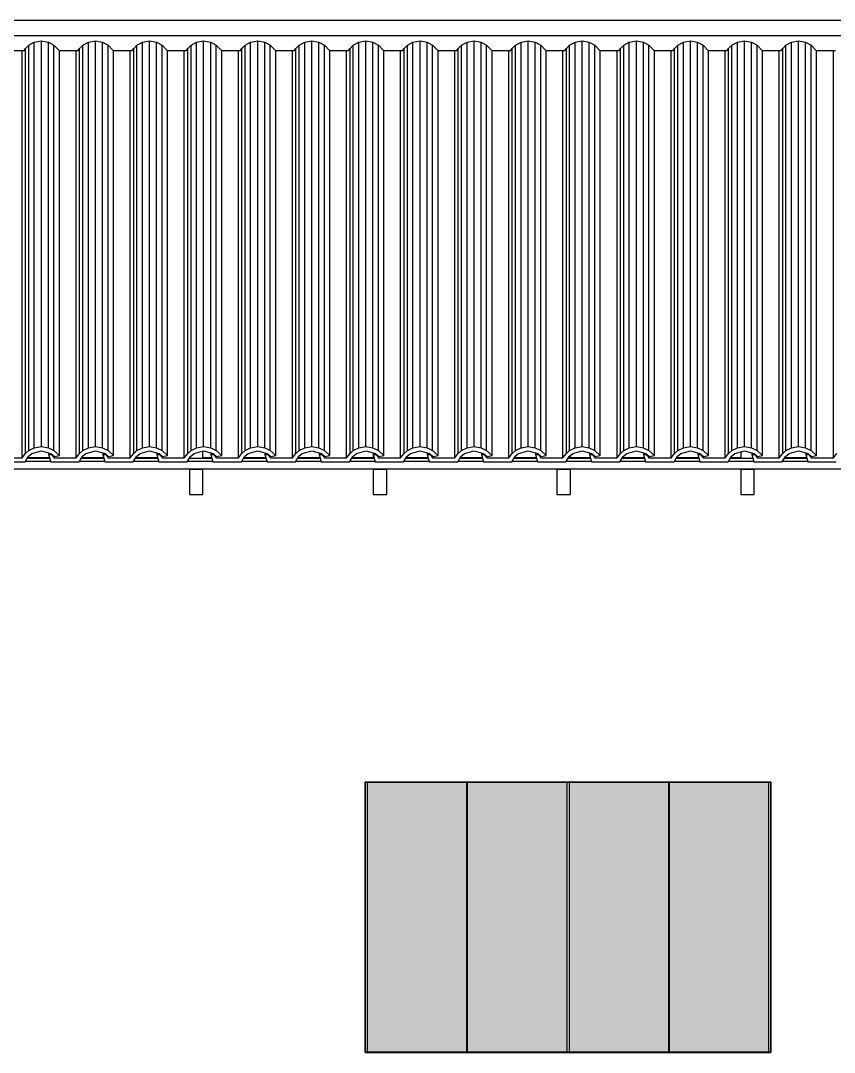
# Model space of a CAD drawing. Header units: metres. Extents: x 49 to 320, y -91 to 27.
# Drawn here: x 147.632 to 150.641, y -3.249 to 0.568 of the extents above; entities that cross this region are included whole.
import ezdxf

# ---------------------------------------------------------------- set-up
doc = ezdxf.new("R2010")
doc.units = ezdxf.units.M
doc.header["$LTSCALE"] = 0.2
doc.layers.add('ARQ-___-___-VST', color=9, linetype='Continuous')

msp = doc.modelspace()

# ---------------------------------------------------------------- hatches: boundary and pattern name
at = {"layer": 'ARQ-___-___-VST'}
h = msp.add_hatch(dxfattribs=at)
h.set_pattern_fill('VIDRO', color=256, scale=0.3, style=0)
h.set_pattern_definition([(60, (-61.96104, -33.99786), (-0.2249934, 0.1299), [0.084, -0.216]), (60, (-61.92504, -33.98286), (-0.2249934, 0.1299), [0.036, -0.264]), (60, (-61.96104, -33.98286), (-0.2249934, 0.1299), [0.06, -0.24]), (60, (-61.94304, -33.99786), (-0.2249934, 0.1299), [0.075, -0.225]), (60, (-61.96104, -34.01286), (-0.2249934, 0.1299), [0.12, -0.18]), (60, (-61.96104, -33.96786), (-0.2249934, 0.1299), [0.03, -0.27])])
h.paths.add_polyline_path([(178.6319, -2.2509), (178.2626, -2.2509), (178.2626, -3.2469), (178.6319, -3.2469)])
h.paths.add_polyline_path([(177.8924, -3.2469), (178.2616, -3.2469), (178.2616, -2.2509), (177.8924, -2.2509)])
h.paths.add_polyline_path([(177.8854, -2.2509), (177.5161, -2.2509), (177.5161, -3.2469), (177.8854, -3.2469)])
h.paths.add_polyline_path([(177.1459, -3.2469), (177.5151, -3.2469), (177.5151, -2.2509), (177.1459, -2.2509)])
h.paths.add_polyline_path([(175.6844, -2.2509), (175.3151, -2.2509), (175.3151, -3.2469), (175.6844, -3.2469)])
h.paths.add_polyline_path([(175.3141, -2.2509), (174.9449, -2.2509), (174.9449, -3.2469), (175.3141, -3.2469)])
h.paths.add_polyline_path([(174.5686, -3.2469), (174.9379, -3.2469), (174.9379, -2.2509), (174.5686, -2.2509)])
h.paths.add_polyline_path([(174.1984, -3.2469), (174.5676, -3.2469), (174.5676, -2.2509), (174.1984, -2.2509)])
h.paths.add_polyline_path([(167.8019, -2.2509), (167.4326, -2.2509), (167.4326, -3.2469), (167.8019, -3.2469)])
h.paths.add_polyline_path([(167.0624, -3.2469), (167.4316, -3.2469), (167.4316, -2.2509), (167.0624, -2.2509)])
h.paths.add_polyline_path([(166.6861, -3.2469), (167.0554, -3.2469), (167.0554, -2.2509), (166.6861, -2.2509)])
h.paths.add_polyline_path([(166.6851, -2.2509), (166.3159, -2.2509), (166.3159, -3.2469), (166.6851, -3.2469)])
h.paths.add_polyline_path([(164.8169, -2.2509), (164.4476, -2.2509), (164.4476, -3.2469), (164.8169, -3.2469)])
h.paths.add_polyline_path([(164.0774, -3.2469), (164.4466, -3.2469), (164.4466, -2.2509), (164.0774, -2.2509)])
h.paths.add_polyline_path([(164.0704, -2.2509), (163.7011, -2.2509), (163.7011, -3.2469), (164.0704, -3.2469)])
h.paths.add_polyline_path([(163.3309, -3.2469), (163.7001, -3.2469), (163.7001, -2.2509), (163.3309, -2.2509)])
h.paths.add_polyline_path([(161.2669, -2.2509), (160.8976, -2.2509), (160.8976, -3.2469), (161.2669, -3.2469)])
h.paths.add_polyline_path([(160.8966, -2.2509), (160.5274, -2.2509), (160.5274, -3.2469), (160.8966, -3.2469)])
h.paths.add_polyline_path([(160.1511, -3.2469), (160.5204, -3.2469), (160.5204, -2.2509), (160.1511, -2.2509)])
h.paths.add_polyline_path([(160.1501, -2.2509), (159.7809, -2.2509), (159.7809, -3.2469), (160.1501, -3.2469)])
h.paths.add_polyline_path([(157.9126, -3.2469), (158.2819, -3.2469), (158.2819, -2.2509), (157.9126, -2.2509)])
h.paths.add_polyline_path([(157.9116, -2.2509), (157.5424, -2.2509), (157.5424, -3.2469), (157.9116, -3.2469)])
h.paths.add_polyline_path([(157.5354, -2.2509), (157.1661, -2.2509), (157.1661, -3.2469), (157.5354, -3.2469)])
h.paths.add_polyline_path([(157.1651, -2.2509), (156.7959, -2.2509), (156.7959, -3.2469), (157.1651, -3.2469)])
h.paths.add_polyline_path([(150.3994, -2.2509), (150.0301, -2.2509), (150.0301, -3.2469), (150.3994, -3.2469)])
h.paths.add_polyline_path([(150.0291, -2.2509), (149.6599, -2.2509), (149.6599, -3.2469), (150.0291, -3.2469)])
h.paths.add_polyline_path([(149.6529, -2.2509), (149.2836, -2.2509), (149.2836, -3.2469), (149.6529, -3.2469)])
h.paths.add_polyline_path([(149.2826, -2.2509), (148.9134, -2.2509), (148.9134, -3.2469), (149.2826, -3.2469)])
h.paths.add_polyline_path([(147.4519, -2.2509), (147.0826, -2.2509), (147.0826, -3.2469), (147.4519, -3.2469)])
h.paths.add_polyline_path([(147.0816, -2.2509), (146.7124, -2.2509), (146.7124, -3.2469), (147.0816, -3.2469)])
h.paths.add_polyline_path([(146.7054, -2.2509), (146.3361, -2.2509), (146.3361, -3.2469), (146.7054, -3.2469)])
h.paths.add_polyline_path([(146.3351, -2.2509), (145.9659, -2.2509), (145.9659, -3.2469), (146.3351, -3.2469)])

# ---------------------------------------------------------------- linework, layer by layer
for p, q in [((151.7039, 0.5677), (145.6089, 0.5677)), ((151.7039, 0.5677), (145.6089, 0.5677)), ((145.6089, 0.5131), (151.7039, 0.5131)), ((147.6449, 0.4571), (147.6501, 0.4644)), ((147.6501, 0.4644), (147.6623, 0.4774)), ((147.6501, -1.0335), (147.6501, 0.4644)), ((147.6623, 0.4774), (147.6827, 0.4885)), ((147.6623, -1.0219), (147.6623, 0.4774)), ((147.6827, 0.4885), (147.7089, 0.4932)), ((147.6827, -1.012), (147.6827, 0.4885)), ((147.7089, -1.0079), (147.7089, 0.4932)), ((147.7089, 0.4932), (147.735, 0.4885)), ((147.735, -1.012), (147.735, 0.4885)), ((147.735, 0.4885), (147.7554, 0.4774)), ((147.7554, -1.0219), (147.7554, 0.4774)), ((147.7554, 0.4774), (147.7744, 0.4571)), ((147.8449, 0.4571), (147.8501, 0.4644)), ((147.8501, 0.4644), (147.8623, 0.4774)), ((147.8501, -1.0335), (147.8501, 0.4644)), ((147.8623, 0.4774), (147.8827, 0.4885)), ((147.8623, -1.0219), (147.8623, 0.4774)), ((147.8827, 0.4885), (147.9089, 0.4932)), ((147.8827, -1.012), (147.8827, 0.4885)), ((147.9089, -1.0079), (147.9089, 0.4932)), ((147.9089, 0.4932), (147.935, 0.4885)), ((147.935, -1.012), (147.935, 0.4885)), ((147.935, 0.4885), (147.9554, 0.4774)), ((147.9554, -1.0219), (147.9554, 0.4774)), ((147.9554, 0.4774), (147.9744, 0.4571)), ((148.0449, 0.4571), (148.0501, 0.4644)), ((148.0501, 0.4644), (148.0623, 0.4774)), ((148.0501, -1.0335), (148.0501, 0.4644)), ((148.0623, 0.4774), (148.0827, 0.4885)), ((148.0623, -1.0219), (148.0623, 0.4774)), ((148.0827, 0.4885), (148.1089, 0.4932)), ((148.0827, -1.012), (148.0827, 0.4885)), ((148.1089, -1.0079), (148.1089, 0.4932)), ((148.1089, 0.4932), (148.135, 0.4885)), ((148.135, -1.012), (148.135, 0.4885)), ((148.135, 0.4885), (148.1554, 0.4774)), ((148.1554, -1.0219), (148.1554, 0.4774)), ((148.1554, 0.4774), (148.1744, 0.4571)), ((148.2449, 0.4571), (148.2501, 0.4644)), ((148.2501, 0.4644), (148.2623, 0.4774)), ((148.2501, -1.0335), (148.2501, 0.4644)), ((148.2623, 0.4774), (148.2827, 0.4885)), ((148.2623, -1.0219), (148.2623, 0.4774)), ((148.2827, 0.4885), (148.3089, 0.4932)), ((148.2827, -1.012), (148.2827, 0.4885)), ((148.3089, -1.0079), (148.3089, 0.4932)), ((148.3089, 0.4932), (148.335, 0.4885)), ((148.335, -1.012), (148.335, 0.4885)), ((148.335, 0.4885), (148.3554, 0.4774)), ((148.3554, -1.0219), (148.3554, 0.4774)), ((148.3554, 0.4774), (148.3744, 0.4571)), ((148.4449, 0.4571), (148.4501, 0.4644)), ((148.4501, 0.4644), (148.4623, 0.4774)), ((148.4501, -1.0335), (148.4501, 0.4644)), ((148.4623, 0.4774), (148.4827, 0.4885)), ((148.4623, -1.0219), (148.4623, 0.4774)), ((148.4827, 0.4885), (148.5089, 0.4932)), ((148.4827, -1.012), (148.4827, 0.4885)), ((148.5089, -1.0079), (148.5089, 0.4932)), ((148.5089, 0.4932), (148.535, 0.4885)), ((148.535, -1.012), (148.535, 0.4885)), ((148.535, 0.4885), (148.5554, 0.4774)), ((148.5554, -1.0219), (148.5554, 0.4774)), ((148.5554, 0.4774), (148.5744, 0.4571)), ((148.6449, 0.4571), (148.6501, 0.4644)), ((148.6501, 0.4644), (148.6623, 0.4774)), ((148.6501, -1.0335), (148.6501, 0.4644)), ((148.6623, 0.4774), (148.6827, 0.4885)), ((148.6623, -1.0219), (148.6623, 0.4774)), ((148.6827, 0.4885), (148.7089, 0.4932)), ((148.6827, -1.012), (148.6827, 0.4885)), ((148.7089, -1.0079), (148.7089, 0.4932)), ((148.7089, 0.4932), (148.735, 0.4885)), ((148.735, -1.012), (148.735, 0.4885)), ((148.735, 0.4885), (148.7554, 0.4774)), ((148.7554, -1.0219), (148.7554, 0.4774)), ((148.7554, 0.4774), (148.7744, 0.4571)), ((148.8449, 0.4571), (148.8501, 0.4644)), ((148.8501, 0.4644), (148.8623, 0.4774)), ((148.8501, -1.0335), (148.8501, 0.4644)), ((148.8623, 0.4774), (148.8827, 0.4885)), ((148.8623, -1.0219), (148.8623, 0.4774)), ((148.8827, 0.4885), (148.9089, 0.4932)), ((148.8827, -1.012), (148.8827, 0.4885)), ((148.9089, -1.0079), (148.9089, 0.4932)), ((148.9089, 0.4932), (148.935, 0.4885)), ((148.935, -1.012), (148.935, 0.4885)), ((148.935, 0.4885), (148.9554, 0.4774)), ((148.9554, -1.0219), (148.9554, 0.4774)), ((148.9554, 0.4774), (148.9744, 0.4571)), ((149.0449, 0.4571), (149.0501, 0.4644)), ((149.0501, 0.4644), (149.0623, 0.4774)), ((149.0501, -1.0335), (149.0501, 0.4644)), ((149.0623, 0.4774), (149.0827, 0.4885)), ((149.0623, -1.0219), (149.0623, 0.4774)), ((149.0827, 0.4885), (149.1089, 0.4932)), ((149.0827, -1.012), (149.0827, 0.4885)), ((149.1089, -1.0079), (149.1089, 0.4932)), ((149.1089, 0.4932), (149.135, 0.4885)), ((149.135, -1.012), (149.135, 0.4885)), ((149.135, 0.4885), (149.1554, 0.4774)), ((149.1554, -1.0219), (149.1554, 0.4774)), ((149.1554, 0.4774), (149.1744, 0.4571)), ((149.2449, 0.4571), (149.2501, 0.4644)), ((149.2501, 0.4644), (149.2623, 0.4774)), ((149.2501, -1.0335), (149.2501, 0.4644)), ((149.2623, 0.4774), (149.2827, 0.4885)), ((149.2623, -1.0219), (149.2623, 0.4774)), ((149.2827, 0.4885), (149.3089, 0.4932)), ((149.2827, -1.012), (149.2827, 0.4885)), ((149.3089, -1.0079), (149.3089, 0.4932)), ((149.3089, 0.4932), (149.335, 0.4885)), ((149.335, -1.012), (149.335, 0.4885)), ((149.335, 0.4885), (149.3554, 0.4774)), ((149.3554, -1.0219), (149.3554, 0.4774)), ((149.3554, 0.4774), (149.3744, 0.4571)), ((149.4449, 0.4571), (149.4501, 0.4644)), ((149.4501, 0.4644), (149.4623, 0.4774)), ((149.4501, -1.0335), (149.4501, 0.4644)), ((149.4623, 0.4774), (149.4827, 0.4885)), ((149.4623, -1.0219), (149.4623, 0.4774)), ((149.4827, 0.4885), (149.5089, 0.4932)), ((149.4827, -1.012), (149.4827, 0.4885)), ((149.5089, -1.0079), (149.5089, 0.4932)), ((149.5089, 0.4932), (149.535, 0.4885)), ((149.535, -1.012), (149.535, 0.4885)), ((149.535, 0.4885), (149.5554, 0.4774)), ((149.5554, -1.0219), (149.5554, 0.4774)), ((149.5554, 0.4774), (149.5744, 0.4571)), ((149.6449, 0.4571), (149.6501, 0.4644)), ((149.6501, 0.4644), (149.6623, 0.4774)), ((149.6501, -1.0335), (149.6501, 0.4644)), ((149.6623, 0.4774), (149.6827, 0.4885)), ((149.6623, -1.0219), (149.6623, 0.4774)), ((149.6827, 0.4885), (149.7089, 0.4932)), ((149.6827, -1.012), (149.6827, 0.4885)), ((149.7089, -1.0079), (149.7089, 0.4932)), ((149.7089, 0.4932), (149.735, 0.4885)), ((149.735, -1.012), (149.735, 0.4885)), ((149.735, 0.4885), (149.7554, 0.4774)), ((149.7554, -1.0219), (149.7554, 0.4774)), ((149.7554, 0.4774), (149.7744, 0.4571)), ((149.8449, 0.4571), (149.8501, 0.4644)), ((149.8501, 0.4644), (149.8623, 0.4774)), ((149.8501, -1.0335), (149.8501, 0.4644)), ((149.8623, 0.4774), (149.8827, 0.4885)), ((149.8623, -1.0219), (149.8623, 0.4774)), ((149.8827, 0.4885), (149.9089, 0.4932)), ((149.8827, -1.012), (149.8827, 0.4885)), ((149.9089, -1.0079), (149.9089, 0.4932)), ((149.9089, 0.4932), (149.935, 0.4885)), ((149.935, -1.012), (149.935, 0.4885)), ((149.935, 0.4885), (149.9554, 0.4774)), ((149.9554, -1.0219), (149.9554, 0.4774)), ((149.9554, 0.4774), (149.9744, 0.4571)), ((150.0449, 0.4571), (150.0501, 0.4644)), ((150.0501, 0.4644), (150.0623, 0.4774)), ((150.0501, -1.0335), (150.0501, 0.4644)), ((150.0623, 0.4774), (150.0827, 0.4885)), ((150.0623, -1.0219), (150.0623, 0.4774)), ((150.0827, 0.4885), (150.1089, 0.4932)), ((150.0827, -1.012), (150.0827, 0.4885)), ((150.1089, -1.0079), (150.1089, 0.4932)), ((150.1089, 0.4932), (150.135, 0.4885)), ((150.135, -1.012), (150.135, 0.4885)), ((150.135, 0.4885), (150.1554, 0.4774)), ((150.1554, -1.0219), (150.1554, 0.4774)), ((150.1554, 0.4774), (150.1744, 0.4571)), ((150.2449, 0.4571), (150.2501, 0.4644)), ((150.2501, 0.4644), (150.2623, 0.4774)), ((150.2501, -1.0335), (150.2501, 0.4644)), ((150.2623, 0.4774), (150.2827, 0.4885)), ((150.2623, -1.0219), (150.2623, 0.4774)), ((150.2827, 0.4885), (150.3089, 0.4932)), ((150.2827, -1.012), (150.2827, 0.4885)), ((150.3089, -1.0079), (150.3089, 0.4932)), ((150.3089, 0.4932), (150.335, 0.4885)), ((150.335, -1.012), (150.335, 0.4885)), ((150.335, 0.4885), (150.3554, 0.4774)), ((150.3554, -1.0219), (150.3554, 0.4774)), ((150.3554, 0.4774), (150.3744, 0.4571)), ((150.4449, 0.4571), (150.4501, 0.4644)), ((150.4501, 0.4644), (150.4623, 0.4774)), ((150.4501, -1.0335), (150.4501, 0.4644)), ((150.4623, 0.4774), (150.4827, 0.4885)), ((150.4623, -1.0219), (150.4623, 0.4774)), ((150.4827, 0.4885), (150.5089, 0.4932)), ((150.4827, -1.012), (150.4827, 0.4885)), ((150.5089, -1.0079), (150.5089, 0.4932)), ((150.5089, 0.4932), (150.535, 0.4885)), ((150.535, -1.012), (150.535, 0.4885)), ((150.535, 0.4885), (150.5554, 0.4774)), ((150.5554, -1.0219), (150.5554, 0.4774)), ((150.5554, 0.4774), (150.5744, 0.4571)), ((147.5744, 0.4571), (147.6449, 0.4571)), ((147.6374, -1.0494), (147.6374, 0.4571)), ((147.7744, 0.4571), (147.8449, 0.4571)), ((147.7757, -1.0413), (147.7757, 0.4571)), ((147.8374, -1.0494), (147.8374, 0.4571)), ((147.9744, 0.4571), (148.0449, 0.4571)), ((147.9757, -1.0413), (147.9757, 0.4571)), ((148.0374, -1.0494), (148.0374, 0.4571)), ((148.1744, 0.4571), (148.2449, 0.4571)), ((148.1757, -1.0413), (148.1757, 0.4571)), ((148.2374, -1.0494), (148.2374, 0.4571)), ((148.3744, 0.4571), (148.4449, 0.4571)), ((148.3757, -1.0413), (148.3757, 0.4571)), ((148.4374, -1.0494), (148.4374, 0.4571)), ((148.5744, 0.4571), (148.6449, 0.4571)), ((148.5757, -1.0413), (148.5757, 0.4571)), ((148.6374, -1.0494), (148.6374, 0.4571)), ((148.7744, 0.4571), (148.8449, 0.4571)), ((148.7757, -1.0413), (148.7757, 0.4571)), ((148.8374, -1.0494), (148.8374, 0.4571)), ((148.9744, 0.4571), (149.0449, 0.4571)), ((148.9757, -1.0413), (148.9757, 0.4571)), ((149.0374, -1.0494), (149.0374, 0.4571)), ((149.1744, 0.4571), (149.2449, 0.4571)), ((149.1757, -1.0413), (149.1757, 0.4571)), ((149.2374, -1.0494), (149.2374, 0.4571)), ((149.3744, 0.4571), (149.4449, 0.4571)), ((149.3757, -1.0413), (149.3757, 0.4571)), ((149.4374, -1.0494), (149.4374, 0.4571)), ((149.5744, 0.4571), (149.6449, 0.4571)), ((149.5757, -1.0413), (149.5757, 0.4571)), ((149.6374, -1.0494), (149.6374, 0.4571)), ((149.7744, 0.4571), (149.8449, 0.4571)), ((149.7757, -1.0413), (149.7757, 0.4571)), ((149.8374, -1.0494), (149.8374, 0.4571)), ((149.9744, 0.4571), (150.0449, 0.4571)), ((149.9757, -1.0413), (149.9757, 0.4571)), ((150.0374, -1.0494), (150.0374, 0.4571)), ((150.1744, 0.4571), (150.2449, 0.4571)), ((150.1757, -1.0413), (150.1757, 0.4571)), ((150.2374, -1.0494), (150.2374, 0.4571)), ((150.3744, 0.4571), (150.4449, 0.4571)), ((150.3757, -1.0413), (150.3757, 0.4571)), ((150.4374, -1.0494), (150.4374, 0.4571)), ((150.5744, 0.4571), (150.6449, 0.4571)), ((150.5757, -1.0413), (150.5757, 0.4571)), ((150.6374, -1.0494), (150.6374, 0.4571)), ((147.6501, -1.0335), (147.6623, -1.0219)), ((147.6623, -1.0219), (147.6827, -1.012)), ((147.6736, -1.0335), (147.7089, -1.0234)), ((147.6827, -1.012), (147.7089, -1.0079)), ((147.7089, -1.0079), (147.735, -1.012)), ((147.7089, -1.0234), (147.7442, -1.0335)), ((147.735, -1.012), (147.7554, -1.0219)), ((147.7554, -1.0219), (147.7757, -1.0413)), ((147.8501, -1.0335), (147.8623, -1.0219)), ((147.8623, -1.0219), (147.8827, -1.012)), ((147.8736, -1.0335), (147.9089, -1.0234)), ((147.8827, -1.012), (147.9089, -1.0079)), ((147.9089, -1.0079), (147.935, -1.012)), ((147.9089, -1.0234), (147.9442, -1.0335)), ((147.935, -1.012), (147.9554, -1.0219)), ((147.9554, -1.0219), (147.9757, -1.0413)), ((148.0501, -1.0335), (148.0623, -1.0219)), ((148.0623, -1.0219), (148.0827, -1.012)), ((148.0736, -1.0335), (148.1089, -1.0234)), ((148.0827, -1.012), (148.1089, -1.0079)), ((148.1089, -1.0079), (148.135, -1.012)), ((148.1089, -1.0234), (148.1442, -1.0335)), ((148.135, -1.012), (148.1554, -1.0219)), ((148.1554, -1.0219), (148.1757, -1.0413)), ((148.2501, -1.0335), (148.2623, -1.0219)), ((148.2623, -1.0219), (148.2827, -1.012)), ((148.2736, -1.0335), (148.3089, -1.0234)), ((148.2827, -1.012), (148.3089, -1.0079)), ((148.3064, -1.0523), (148.3064, -1.0242)), ((148.3089, -1.0079), (148.335, -1.012)), ((148.3089, -1.0234), (148.3442, -1.0335)), ((148.335, -1.012), (148.3554, -1.0219)), ((148.3554, -1.0219), (148.3757, -1.0413)), ((148.4501, -1.0335), (148.4623, -1.0219)), ((148.4623, -1.0219), (148.4827, -1.012)), ((148.4736, -1.0335), (148.5089, -1.0234)), ((148.4827, -1.012), (148.5089, -1.0079)), ((148.5089, -1.0079), (148.535, -1.012)), ((148.5089, -1.0234), (148.5442, -1.0335)), ((148.535, -1.012), (148.5554, -1.0219)), ((148.5554, -1.0219), (148.5757, -1.0413)), ((148.6501, -1.0335), (148.6623, -1.0219)), ((148.6623, -1.0219), (148.6827, -1.012)), ((148.6736, -1.0335), (148.7089, -1.0234)), ((148.6827, -1.012), (148.7089, -1.0079)), ((148.7089, -1.0079), (148.735, -1.012)), ((148.7089, -1.0234), (148.7442, -1.0335)), ((148.735, -1.012), (148.7554, -1.0219)), ((148.7554, -1.0219), (148.7757, -1.0413)), ((148.8501, -1.0335), (148.8623, -1.0219)), ((148.8623, -1.0219), (148.8827, -1.012)), ((148.8736, -1.0335), (148.9089, -1.0234)), ((148.8827, -1.012), (148.9089, -1.0079)), ((148.9089, -1.0079), (148.935, -1.012)), ((148.9089, -1.0234), (148.9442, -1.0335)), ((148.935, -1.012), (148.9554, -1.0219)), ((148.9554, -1.0219), (148.9757, -1.0413)), ((149.0501, -1.0335), (149.0623, -1.0219)), ((149.0623, -1.0219), (149.0827, -1.012)), ((149.0736, -1.0335), (149.1089, -1.0234)), ((149.0827, -1.012), (149.1089, -1.0079)), ((149.1089, -1.0079), (149.135, -1.012)), ((149.1089, -1.0234), (149.1442, -1.0335)), ((149.135, -1.012), (149.1554, -1.0219)), ((149.1554, -1.0219), (149.1757, -1.0413)), ((149.2501, -1.0335), (149.2623, -1.0219)), ((149.2623, -1.0219), (149.2827, -1.012)), ((149.2736, -1.0335), (149.3089, -1.0234)), ((149.2827, -1.012), (149.3089, -1.0079)), ((149.3089, -1.0079), (149.335, -1.012)), ((149.3089, -1.0234), (149.3442, -1.0335)), ((149.335, -1.012), (149.3554, -1.0219)), ((149.3554, -1.0219), (149.3757, -1.0413)), ((149.4501, -1.0335), (149.4623, -1.0219)), ((149.4623, -1.0219), (149.4827, -1.012)), ((149.4736, -1.0335), (149.5089, -1.0234)), ((149.4827, -1.012), (149.5089, -1.0079)), ((149.5089, -1.0079), (149.535, -1.012)), ((149.5089, -1.0234), (149.5442, -1.0335)), ((149.535, -1.012), (149.5554, -1.0219)), ((149.5554, -1.0219), (149.5757, -1.0413)), ((149.6501, -1.0335), (149.6623, -1.0219)), ((149.6623, -1.0219), (149.6827, -1.012)), ((149.6736, -1.0335), (149.7089, -1.0234)), ((149.6827, -1.012), (149.7089, -1.0079)), ((149.7089, -1.0079), (149.735, -1.012)), ((149.7089, -1.0234), (149.7442, -1.0335)), ((149.735, -1.012), (149.7554, -1.0219)), ((149.7554, -1.0219), (149.7757, -1.0413)), ((149.8501, -1.0335), (149.8623, -1.0219)), ((149.8623, -1.0219), (149.8827, -1.012)), ((149.8736, -1.0335), (149.9089, -1.0234)), ((149.8827, -1.012), (149.9089, -1.0079)), ((149.9089, -1.0079), (149.935, -1.012)), ((149.9089, -1.0234), (149.9442, -1.0335)), ((149.935, -1.012), (149.9554, -1.0219)), ((149.9554, -1.0219), (149.9757, -1.0413)), ((150.0501, -1.0335), (150.0623, -1.0219)), ((150.0623, -1.0219), (150.0827, -1.012)), ((150.0736, -1.0335), (150.1089, -1.0234)), ((150.0827, -1.012), (150.1089, -1.0079)), ((150.1089, -1.0079), (150.135, -1.012)), ((150.1089, -1.0234), (150.1442, -1.0335)), ((150.135, -1.012), (150.1554, -1.0219)), ((150.1554, -1.0219), (150.1757, -1.0413)), ((150.2501, -1.0335), (150.2623, -1.0219)), ((150.2623, -1.0219), (150.2827, -1.012)), ((150.2736, -1.0335), (150.3089, -1.0234)), ((150.2827, -1.012), (150.3089, -1.0079)), ((150.2949, -1.0274), (150.2949, -1.0523)), ((150.3089, -1.0079), (150.335, -1.012)), ((150.3089, -1.0234), (150.3442, -1.0335)), ((150.335, -1.012), (150.3554, -1.0219)), ((150.3554, -1.0219), (150.3757, -1.0413)), ((150.4501, -1.0335), (150.4623, -1.0219)), ((150.4623, -1.0219), (150.4827, -1.012)), ((150.4736, -1.0335), (150.5089, -1.0234)), ((150.4827, -1.012), (150.5089, -1.0079)), ((150.5089, -1.0079), (150.535, -1.012)), ((150.5089, -1.0234), (150.5442, -1.0335)), ((150.535, -1.012), (150.5554, -1.0219)), ((150.5554, -1.0219), (150.5757, -1.0413)), ((147.5432, -1.065), (147.6484, -1.065)), ((147.5557, -1.0494), (147.6374, -1.0494)), ((147.6374, -1.0494), (147.6501, -1.0335)), ((147.6484, -1.065), (147.66, -1.0451)), ((147.65, -1.0622), (147.7424, -1.0622)), ((147.7398, -1.0523), (147.6558, -1.0523)), ((147.6578, -1.0489), (147.7389, -1.0489)), ((147.66, -1.0451), (147.6736, -1.0335)), ((147.7357, -1.0311), (147.7357, -1.0371)), ((147.7357, -1.0371), (147.7432, -1.065)), ((147.7357, -1.0371), (147.7467, -1.0371)), ((147.7432, -1.065), (147.8484, -1.065)), ((147.7442, -1.0335), (147.757, -1.0442)), ((147.7467, -1.0371), (147.7467, -1.0356)), ((147.7467, -1.0371), (147.7557, -1.0494)), ((147.7557, -1.0494), (147.7557, -1.0431)), ((147.7557, -1.0494), (147.8374, -1.0494)), ((147.757, -1.0442), (147.7757, -1.0413)), ((147.8374, -1.0494), (147.8501, -1.0335)), ((147.8484, -1.065), (147.86, -1.0451)), ((147.85, -1.0622), (147.9424, -1.0622)), ((147.9398, -1.0523), (147.8558, -1.0523)), ((147.8578, -1.0489), (147.9389, -1.0489)), ((147.86, -1.0451), (147.8736, -1.0335)), ((147.9357, -1.0311), (147.9357, -1.0371)), ((147.9357, -1.0371), (147.9432, -1.065)), ((147.9357, -1.0371), (147.9467, -1.0371)), ((147.9432, -1.065), (148.0484, -1.065)), ((147.9442, -1.0335), (147.957, -1.0442)), ((147.9467, -1.0371), (147.9467, -1.0356)), ((147.9467, -1.0371), (147.9557, -1.0494)), ((147.9557, -1.0494), (147.9557, -1.0431)), ((147.9557, -1.0494), (148.0374, -1.0494)), ((147.957, -1.0442), (147.9757, -1.0413)), ((148.0374, -1.0494), (148.0501, -1.0335)), ((148.0484, -1.065), (148.06, -1.0451)), ((148.05, -1.0622), (148.1424, -1.0622)), ((148.1398, -1.0523), (148.0558, -1.0523)), ((148.0578, -1.0489), (148.1389, -1.0489)), ((148.06, -1.0451), (148.0736, -1.0335)), ((148.1357, -1.0311), (148.1357, -1.0371)), ((148.1357, -1.0371), (148.1432, -1.065)), ((148.1357, -1.0371), (148.1467, -1.0371)), ((148.1432, -1.065), (148.2484, -1.065)), ((148.1442, -1.0335), (148.157, -1.0442)), ((148.1467, -1.0371), (148.1467, -1.0356)), ((148.1467, -1.0371), (148.1557, -1.0494)), ((148.1557, -1.0494), (148.1557, -1.0431)), ((148.1557, -1.0494), (148.2374, -1.0494)), ((148.157, -1.0442), (148.1757, -1.0413)), ((148.2374, -1.0494), (148.2501, -1.0335)), ((148.2484, -1.065), (148.26, -1.0451)), ((148.25, -1.0622), (148.3424, -1.0622)), ((148.3398, -1.0523), (148.2558, -1.0523)), ((148.2564, -1.0513), (148.2564, -1.0523)), ((148.26, -1.0451), (148.2736, -1.0335)), ((148.3064, -1.0489), (148.3389, -1.0489)), ((148.3357, -1.0311), (148.3357, -1.0371)), ((148.3357, -1.0371), (148.3432, -1.065)), ((148.3357, -1.0371), (148.3467, -1.0371)), ((148.3432, -1.065), (148.4484, -1.065)), ((148.3442, -1.0335), (148.357, -1.0442)), ((148.3467, -1.0371), (148.3467, -1.0356)), ((148.3467, -1.0371), (148.3557, -1.0494)), ((148.3557, -1.0494), (148.3557, -1.0431)), ((148.3557, -1.0494), (148.4374, -1.0494)), ((148.357, -1.0442), (148.3757, -1.0413)), ((148.4374, -1.0494), (148.4501, -1.0335)), ((148.4484, -1.065), (148.46, -1.0451)), ((148.45, -1.0622), (148.5424, -1.0622)), ((148.5398, -1.0523), (148.4558, -1.0523)), ((148.4578, -1.0489), (148.5389, -1.0489)), ((148.46, -1.0451), (148.4736, -1.0335)), ((148.5357, -1.0311), (148.5357, -1.0371)), ((148.5357, -1.0371), (148.5432, -1.065)), ((148.5357, -1.0371), (148.5467, -1.0371)), ((148.5432, -1.065), (148.6484, -1.065)), ((148.5442, -1.0335), (148.557, -1.0442)), ((148.5467, -1.0371), (148.5467, -1.0356)), ((148.5467, -1.0371), (148.5557, -1.0494)), ((148.5557, -1.0494), (148.5557, -1.0431)), ((148.5557, -1.0494), (148.6374, -1.0494)), ((148.557, -1.0442), (148.5757, -1.0413)), ((148.6374, -1.0494), (148.6501, -1.0335)), ((148.6484, -1.065), (148.66, -1.0451)), ((148.65, -1.0622), (148.7424, -1.0622)), ((148.7398, -1.0523), (148.6558, -1.0523)), ((148.6578, -1.0489), (148.7389, -1.0489)), ((148.66, -1.0451), (148.6736, -1.0335)), ((148.7357, -1.0311), (148.7357, -1.0371)), ((148.7357, -1.0371), (148.7432, -1.065)), ((148.7357, -1.0371), (148.7467, -1.0371)), ((148.7432, -1.065), (148.8484, -1.065)), ((148.7442, -1.0335), (148.757, -1.0442)), ((148.7467, -1.0371), (148.7467, -1.0356)), ((148.7467, -1.0371), (148.7557, -1.0494)), ((148.7557, -1.0494), (148.7557, -1.0431)), ((148.7557, -1.0494), (148.8374, -1.0494)), ((148.757, -1.0442), (148.7757, -1.0413)), ((148.8374, -1.0494), (148.8501, -1.0335)), ((148.8484, -1.065), (148.86, -1.0451)), ((148.85, -1.0622), (148.9424, -1.0622)), ((148.9398, -1.0523), (148.8558, -1.0523)), ((148.8578, -1.0489), (148.9359, -1.0489)), ((148.86, -1.0451), (148.8736, -1.0335)), ((148.9357, -1.0311), (148.9357, -1.0371)), ((148.9357, -1.0371), (148.9432, -1.065)), ((148.9357, -1.0371), (148.9467, -1.0371)), ((148.9359, -1.0378), (148.9359, -1.0523)), ((148.9432, -1.065), (149.0484, -1.065)), ((148.9442, -1.0335), (148.957, -1.0442)), ((148.9467, -1.0371), (148.9467, -1.0356)), ((148.9467, -1.0371), (148.9557, -1.0494)), ((148.9557, -1.0494), (148.9557, -1.0431)), ((148.9557, -1.0494), (149.0374, -1.0494)), ((148.957, -1.0442), (148.9757, -1.0413)), ((149.0374, -1.0494), (149.0501, -1.0335)), ((149.0484, -1.065), (149.06, -1.0451)), ((149.05, -1.0622), (149.1424, -1.0622)), ((149.1398, -1.0523), (149.0558, -1.0523)), ((149.0578, -1.0489), (149.1389, -1.0489)), ((149.06, -1.0451), (149.0736, -1.0335)), ((149.1357, -1.0311), (149.1357, -1.0371)), ((149.1357, -1.0371), (149.1432, -1.065)), ((149.1357, -1.0371), (149.1467, -1.0371)), ((149.1432, -1.065), (149.2484, -1.065)), ((149.1442, -1.0335), (149.157, -1.0442)), ((149.1467, -1.0371), (149.1467, -1.0356)), ((149.1467, -1.0371), (149.1557, -1.0494)), ((149.1557, -1.0494), (149.1557, -1.0431)), ((149.1557, -1.0494), (149.2374, -1.0494)), ((149.157, -1.0442), (149.1757, -1.0413)), ((149.2374, -1.0494), (149.2501, -1.0335)), ((149.2484, -1.065), (149.26, -1.0451)), ((149.25, -1.0622), (149.3424, -1.0622)), ((149.3398, -1.0523), (149.2558, -1.0523)), ((149.2578, -1.0489), (149.3389, -1.0489)), ((149.26, -1.0451), (149.2736, -1.0335)), ((149.3357, -1.0311), (149.3357, -1.0371)), ((149.3357, -1.0371), (149.3432, -1.065)), ((149.3357, -1.0371), (149.3467, -1.0371)), ((149.3432, -1.065), (149.4484, -1.065)), ((149.3442, -1.0335), (149.357, -1.0442)), ((149.3467, -1.0371), (149.3467, -1.0356)), ((149.3467, -1.0371), (149.3557, -1.0494)), ((149.3557, -1.0494), (149.3557, -1.0431)), ((149.3557, -1.0494), (149.4374, -1.0494)), ((149.357, -1.0442), (149.3757, -1.0413)), ((149.4374, -1.0494), (149.4501, -1.0335)), ((149.4484, -1.065), (149.46, -1.0451)), ((149.45, -1.0622), (149.5424, -1.0622)), ((149.5398, -1.0523), (149.4558, -1.0523)), ((149.4578, -1.0489), (149.5389, -1.0489)), ((149.46, -1.0451), (149.4736, -1.0335)), ((149.5357, -1.0311), (149.5357, -1.0371)), ((149.5357, -1.0371), (149.5432, -1.065)), ((149.5357, -1.0371), (149.5467, -1.0371)), ((149.5432, -1.065), (149.6484, -1.065)), ((149.5442, -1.0335), (149.557, -1.0442)), ((149.5467, -1.0371), (149.5467, -1.0356)), ((149.5467, -1.0371), (149.5557, -1.0494)), ((149.5557, -1.0494), (149.5557, -1.0431)), ((149.5557, -1.0494), (149.6374, -1.0494)), ((149.557, -1.0442), (149.5757, -1.0413)), ((149.6374, -1.0494), (149.6501, -1.0335)), ((149.6484, -1.065), (149.66, -1.0451)), ((149.65, -1.0622), (149.7424, -1.0622)), ((149.7398, -1.0523), (149.6558, -1.0523)), ((149.66, -1.0451), (149.6736, -1.0335)), ((149.6654, -1.0523), (149.6654, -1.0405)), ((149.6654, -1.0489), (149.7389, -1.0489)), ((149.7357, -1.0311), (149.7357, -1.0371)), ((149.7357, -1.0371), (149.7432, -1.065)), ((149.7357, -1.0371), (149.7467, -1.0371)), ((149.7432, -1.065), (149.8484, -1.065)), ((149.7442, -1.0335), (149.757, -1.0442)), ((149.7467, -1.0371), (149.7467, -1.0356)), ((149.7467, -1.0371), (149.7557, -1.0494)), ((149.7557, -1.0494), (149.7557, -1.0431)), ((149.7557, -1.0494), (149.8374, -1.0494)), ((149.757, -1.0442), (149.7757, -1.0413)), ((149.8374, -1.0494), (149.8501, -1.0335)), ((149.8484, -1.065), (149.86, -1.0451)), ((149.85, -1.0622), (149.9424, -1.0622)), ((149.9398, -1.0523), (149.8558, -1.0523)), ((149.8578, -1.0489), (149.9389, -1.0489)), ((149.86, -1.0451), (149.8736, -1.0335)), ((149.9357, -1.0311), (149.9357, -1.0371)), ((149.9357, -1.0371), (149.9432, -1.065)), ((149.9357, -1.0371), (149.9467, -1.0371)), ((149.9432, -1.065), (150.0484, -1.065)), ((149.9442, -1.0335), (149.957, -1.0442)), ((149.9467, -1.0371), (149.9467, -1.0356)), ((149.9467, -1.0371), (149.9557, -1.0494)), ((149.9557, -1.0494), (149.9557, -1.0431)), ((149.9557, -1.0494), (150.0374, -1.0494)), ((149.957, -1.0442), (149.9757, -1.0413)), ((150.0374, -1.0494), (150.0501, -1.0335)), ((150.0484, -1.065), (150.06, -1.0451)), ((150.05, -1.0622), (150.1424, -1.0622)), ((150.1398, -1.0523), (150.0558, -1.0523)), ((150.0578, -1.0489), (150.1389, -1.0489)), ((150.06, -1.0451), (150.0736, -1.0335)), ((150.1357, -1.0311), (150.1357, -1.0371)), ((150.1357, -1.0371), (150.1432, -1.065)), ((150.1357, -1.0371), (150.1467, -1.0371)), ((150.1432, -1.065), (150.2484, -1.065)), ((150.1442, -1.0335), (150.157, -1.0442)), ((150.1467, -1.0371), (150.1467, -1.0356)), ((150.1467, -1.0371), (150.1557, -1.0494)), ((150.1557, -1.0494), (150.1557, -1.0431)), ((150.1557, -1.0494), (150.2374, -1.0494)), ((150.157, -1.0442), (150.1757, -1.0413)), ((150.2374, -1.0494), (150.2501, -1.0335)), ((150.2484, -1.065), (150.26, -1.0451)), ((150.25, -1.0622), (150.3424, -1.0622)), ((150.3398, -1.0523), (150.2558, -1.0523)), ((150.2578, -1.0489), (150.2949, -1.0489)), ((150.26, -1.0451), (150.2736, -1.0335)), ((150.3357, -1.0311), (150.3357, -1.0371)), ((150.3357, -1.0371), (150.3432, -1.065)), ((150.3357, -1.0371), (150.3467, -1.0371)), ((150.3432, -1.065), (150.4484, -1.065)), ((150.3442, -1.0335), (150.357, -1.0442)), ((150.3467, -1.0371), (150.3467, -1.0356)), ((150.3467, -1.0371), (150.3557, -1.0494)), ((150.3557, -1.0494), (150.3557, -1.0431)), ((150.3557, -1.0494), (150.4374, -1.0494)), ((150.357, -1.0442), (150.3757, -1.0413)), ((150.4374, -1.0494), (150.4501, -1.0335)), ((150.4484, -1.065), (150.46, -1.0451)), ((150.45, -1.0622), (150.5424, -1.0622)), ((150.5398, -1.0523), (150.4558, -1.0523)), ((150.4578, -1.0489), (150.5389, -1.0489)), ((150.46, -1.0451), (150.4736, -1.0335)), ((150.5357, -1.0311), (150.5357, -1.0371)), ((150.5357, -1.0371), (150.5432, -1.065)), ((150.5357, -1.0371), (150.5467, -1.0371)), ((150.5432, -1.065), (150.6484, -1.065)), ((150.5442, -1.0335), (150.557, -1.0442)), ((150.5467, -1.0371), (150.5467, -1.0356)), ((150.5467, -1.0371), (150.5557, -1.0494)), ((150.5557, -1.0494), (150.5557, -1.0431)), ((150.5557, -1.0494), (150.6374, -1.0494)), ((150.557, -1.0442), (150.5757, -1.0413)), ((150.6374, -1.0494), (150.6501, -1.0335)), ((145.0089, -1.0905), (151.7039, -1.0905)), ((148.2564, -1.0905), (148.2564, -1.0914)), ((148.2564, -1.0914), (148.2564, -1.1858)), ((148.2564, -1.0914), (148.3064, -1.0914)), ((148.3064, -1.0914), (148.3064, -1.0905)), ((148.3064, -1.1858), (148.3064, -1.0914)), ((148.9359, -1.0905), (148.9359, -1.0914)), ((148.9359, -1.0914), (148.9359, -1.1858)), ((148.9359, -1.0914), (148.9859, -1.0914)), ((148.9859, -1.0914), (148.9859, -1.0905)), ((148.9859, -1.1858), (148.9859, -1.0914)), ((149.6154, -1.0905), (149.6154, -1.0914)), ((149.6154, -1.0914), (149.6154, -1.1858)), ((149.6154, -1.0914), (149.6654, -1.0914)), ((149.6654, -1.0914), (149.6654, -1.0905)), ((149.6654, -1.1858), (149.6654, -1.0914)), ((150.2949, -1.0905), (150.2949, -1.0914)), ((150.2949, -1.0914), (150.2949, -1.1858)), ((150.2949, -1.0914), (150.3449, -1.0914)), ((150.3449, -1.0914), (150.3449, -1.0905)), ((150.3449, -1.1858), (150.3449, -1.0914)), ((148.2564, -1.1858), (148.3064, -1.1858)), ((148.9359, -1.1858), (148.9859, -1.1858)), ((149.6154, -1.1858), (149.6654, -1.1858)), ((150.2949, -1.1858), (150.3449, -1.1858)), ((148.9064, -2.2489), (150.4064, -2.2489)), ((148.9064, -3.2489), (148.9064, -2.2489)), ((148.9064, -2.2489), (148.9064, -3.2479)), ((150.4064, -2.2489), (148.9064, -2.2489)), ((148.9074, -2.2499), (150.4054, -2.2499)), ((148.9074, -3.2479), (148.9074, -2.2499)), ((148.9134, -2.2509), (148.9134, -3.2469)), ((149.2826, -2.2509), (148.9134, -2.2509)), ((149.2826, -3.2469), (149.2826, -2.2509)), ((149.2836, -2.2509), (149.2836, -3.2469)), ((149.6529, -2.2509), (149.2836, -2.2509)), ((149.6529, -3.2469), (149.6529, -2.2509)), ((149.6599, -2.2509), (149.6599, -3.2469)), ((150.0291, -2.2509), (149.6599, -2.2509)), ((150.0291, -3.2469), (150.0291, -2.2509)), ((150.0301, -2.2509), (150.0301, -3.2469)), ((150.3994, -2.2509), (150.0301, -2.2509)), ((150.3994, -3.2469), (150.3994, -2.2509)), ((150.4054, -2.2499), (150.4054, -3.2479)), ((150.4064, -2.2489), (150.4064, -3.2489)), ((150.4064, -3.2489), (150.4064, -2.2489)), ((148.9064, -3.2479), (148.9064, -3.2489)), ((150.4064, -3.2489), (148.9064, -3.2489)), ((148.9064, -3.2489), (150.4064, -3.2489)), ((150.4054, -3.2479), (148.9074, -3.2479)), ((148.9134, -3.2469), (149.2826, -3.2469)), ((149.2836, -3.2469), (149.6529, -3.2469)), ((149.6599, -3.2469), (150.0291, -3.2469)), ((150.0301, -3.2469), (150.3994, -3.2469))]:
    msp.add_line(p, q)

doc.saveas('drawing.dxf')
